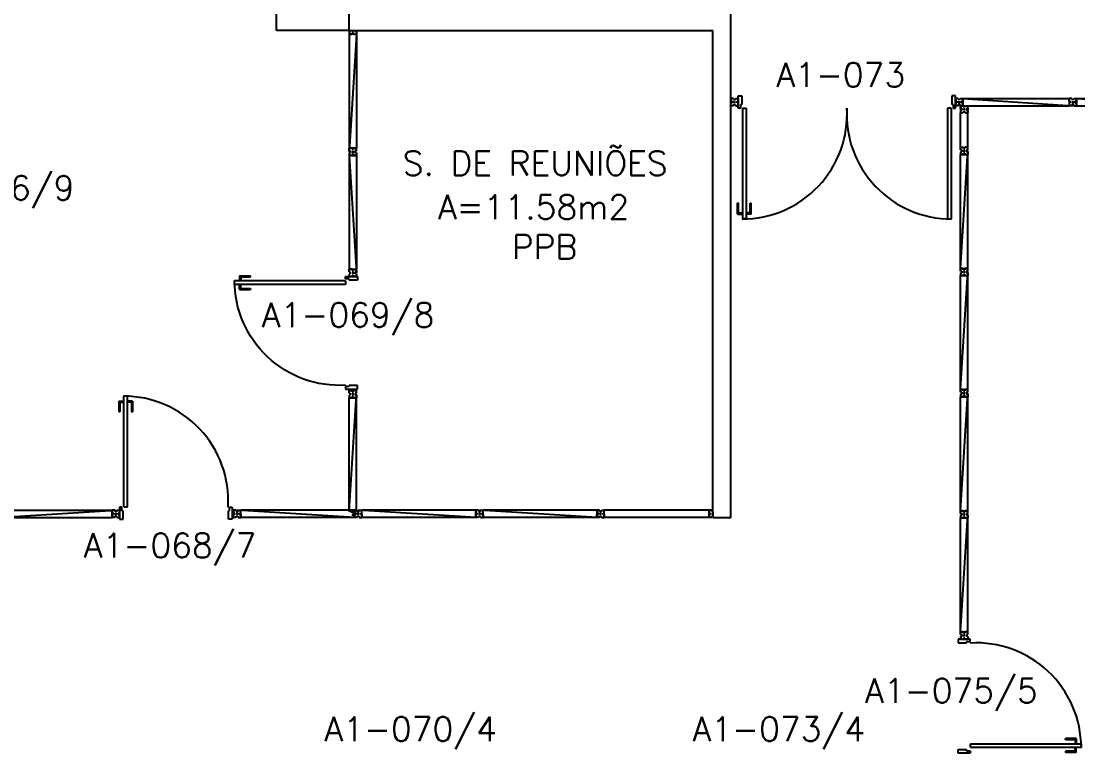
# Model space of a CAD drawing. Extents: x -31 to 207, y 425 to 518.
# Drawn here: x 48.51 to 57.23, y 441.38 to 447.4 of the extents above; entities that cross this region are included whole.
import ezdxf
from ezdxf.enums import TextEntityAlignment as Align

# ---------------------------------------------------------------- set-up
doc = ezdxf.new("R2010")
doc.units = 0
doc.header["$LTSCALE"] = 0.01
doc.header["$MEASUREMENT"] = 0
doc.layers.get('0').update_dxf_attribs({"linetype": 'CONTINUOUS'})
for name, color, linetype in [('ALV', 2, 'CONTINUOUS'), ('AREA', 2, 'CONTINUOUS'), ('BANC', 2, 'CONTINUOUS'), ('DIV', 2, 'CONTINUOUS'), ('TEXT_CENTRO_CUSTO', 1, 'CONTINUOUS'), ('TEXTO', 2, 'CONTINUOUS'), ('TEXTO-ENDEREÇO', 2, 'CONTINUOUS')]:
    doc.layers.add(name, color=color, linetype=linetype)
doc.styles.add('UNB-100', font='simplex.shx', dxfattribs={"height": 0.2})
doc.styles.add('UNB-100-1', font='simplex.shx', dxfattribs={"height": 0.2})

# ---------------------------------------------------------------- blocks, each defined once
blk = doc.blocks.new('PDV2E-SLS')
at = {"layer": 'DIV'}
for p, q in [((0.0654, 0.0505), (0.0654, 0.9647)), ((0.0954, 0.9647), (0.0654, 0.9647)), ((0.0954, 0.0505), (0.0954, 0.9647)), ((0.0229, 0.9247), (0.0629, 0.9247)), ((0.0229, 0.9247), (0.0229, 0.8347)), ((0.0329, 0.9147), (0.0629, 0.9147)), ((0.0329, 0.9147), (0.0329, 0.8347)), ((0.1375, 0.9247), (0.0975, 0.9247)), ((0.1275, 0.9147), (0.0975, 0.9147)), ((0.1275, 0.9147), (0.1275, 0.8347)), ((0.1375, 0.9247), (0.1375, 0.8347)), ((0.0329, 0.8347), (0.023, 0.8347)), ((0.1275, 0.8347), (0.1374, 0.8347)), ((0.0494, 0.05), (0.0293, 0.05)), ((0.0293, 0.05), (0.0293, 0.0347)), ((0.0293, 0.035), (0.0293, -0.035)), ((0.0494, 0.0199), (0.0494, 0.05)), ((0.0494, 0.0199), (0.0593, 0.0199)), ((0.0593, -0.05), (0.0593, 0.0199)), ((0.0654, 0.0505), (0.0954, 0.0505)), ((0.9279, -0.05), (0.9279, 0.0199)), ((0.9378, 0.0199), (0.9279, 0.0199)), ((0.9378, 0.05), (0.9579, 0.05)), ((0.9378, 0.0199), (0.9378, 0.05)), ((0.9579, 0.05), (0.9579, 0.0347)), ((0.9579, 0.035), (0.9579, -0.035)), ((0.0293, -0.035), (0.0293, -0.05)), ((0.0293, -0.05), (0.0593, -0.05)), ((0.9579, -0.05), (0.9279, -0.05)), ((0.9579, -0.035), (0.9579, -0.05))]:
    blk.add_line(p, q, dxfattribs=at)
blk.add_arc((0.0622, 0.1001), 0.8651, 356.67855, 90, dxfattribs=at)
blk = doc.blocks.new('DIVMT-SLS')
for p, q in [((-0.03, 0.03), (-0.03, 0.006)), ((-0.008, 0.03), (-0.03, 0.03)), ((-0.0185, 0.006), (-0.03, 0.006)), ((-0.0185, -0.006), (-0.0185, 0.006)), ((-0.008, 0.03), (-0.008, 0.02)), ((-0.008, 0.02), (0.008, 0.02)), ((-0.0051, 0), (0.0051, 0)), ((0.0051, 0), (-0.0051, 0)), ((-0.0051, 0), (0.0051, 0)), ((0.97, -0.03), (0, 0.03)), ((0, -0.0051), (0, 0.0051)), ((0, 0.0051), (0, -0.0051)), ((0.008, 0.03), (0.008, 0.02)), ((0.008, 0.03), (0.03, 0.03)), ((0.0205, 0.006), (0.03, 0.006)), ((0.0205, -0.006), (0.0205, 0.006)), ((0.0205, 0.006), (0.0205, -0.006)), ((0.0205, 0.006), (0.03, 0.006)), ((0.97, 0.03), (0.03, 0.03)), ((0.03, 0.006), (0.03, 0.03)), ((0.03, -0.03), (0.03, 0.03)), ((0.03, -0.005), (0.03, 0.005)), ((0.97, 0.03), (0.97, 0.009)), ((0.97, 0.009), (0.97, 0.027)), ((0.9795, 0.006), (0.97, 0.006)), ((0.97, -0.005), (0.97, 0.005)), ((0.9795, 0.006), (0.9795, -0.006)), ((1.0051, 0), (0.9949, 0)), ((1, 0.0051), (1, -0.0051)), ((-0.0185, -0.006), (-0.03, -0.006)), ((-0.03, -0.03), (-0.03, -0.006)), ((-0.008, -0.03), (-0.03, -0.03)), ((-0.008, -0.03), (-0.008, -0.02)), ((-0.008, -0.02), (0.008, -0.02)), ((0.008, -0.03), (0.008, -0.02)), ((0.008, -0.03), (0.03, -0.03)), ((0.0205, -0.006), (0.03, -0.006)), ((0.0205, -0.006), (0.03, -0.006)), ((0.03, -0.006), (0.03, -0.03)), ((0.97, -0.03), (0.03, -0.03)), ((0.9795, -0.006), (0.97, -0.006)), ((0.97, -0.009), (0.97, -0.027))]:
    blk.add_line(p, q)
blk = doc.blocks.new('MTINI-SLS')
for p, q in [((-0.0051, 0), (0.0051, 0)), ((0, 0.0009), (0, 0.02)), ((0.008, 0.02), (0, 0.02)), ((0, -0.0051), (0, 0.0051)), ((0, -0.02), (0, 0.0009)), ((0.008, 0.03), (0.03, 0.03)), ((0.008, 0.03), (0.008, 0.02)), ((0.0205, 0.006), (0.0205, -0.006)), ((0.0205, 0.006), (0.03, 0.006)), ((0.0205, -0.004), (0.0205, 0.004)), ((0.0225, 0.006), (0.03, 0.006)), ((0.03, 0.006), (0.03, 0.03)), ((0, -0.02), (0.008, -0.02)), ((0.008, -0.03), (0.008, -0.02)), ((0.008, -0.03), (0.03, -0.03)), ((0.0205, -0.006), (0.03, -0.006)), ((0.0225, -0.006), (0.03, -0.006)), ((0.03, -0.006), (0.03, -0.03))]:
    blk.add_line(p, q)
blk = doc.blocks.new('PDV2D-SLS')
at = {"layer": 'DIV'}
for p, q in [((0.0299, 0.05), (0.0599, 0.05)), ((0.0299, 0.035), (0.0299, 0.05)), ((0.0299, -0.035), (0.0299, 0.035)), ((0.0599, 0.05), (0.0599, -0.0199)), ((0.9412, 0.05), (0.9412, -0.0199)), ((0.9712, 0.05), (0.9412, 0.05)), ((0.9712, 0.035), (0.9712, 0.05)), ((0.9712, -0.035), (0.9712, 0.035)), ((0.0299, -0.05), (0.0299, -0.0347)), ((0.05, -0.05), (0.0299, -0.05)), ((0.05, -0.0199), (0.0599, -0.0199)), ((0.05, -0.0199), (0.05, -0.05)), ((0.0787, -0.0505), (0.1087, -0.0505)), ((0.0787, -0.0505), (0.0787, -0.9647)), ((0.1087, -0.0505), (0.1087, -0.9647)), ((0.9512, -0.0199), (0.9412, -0.0199)), ((0.9512, -0.0199), (0.9512, -0.05)), ((0.9512, -0.05), (0.9712, -0.05)), ((0.9712, -0.05), (0.9712, -0.0347)), ((0.0362, -0.9247), (0.0362, -0.8347)), ((0.0462, -0.8347), (0.0364, -0.8347)), ((0.0462, -0.9147), (0.0462, -0.8347)), ((0.1409, -0.9147), (0.1409, -0.8347)), ((0.1409, -0.8347), (0.1507, -0.8347)), ((0.1509, -0.9247), (0.1509, -0.8347)), ((0.0362, -0.9247), (0.0763, -0.9247)), ((0.0462, -0.9147), (0.0763, -0.9147)), ((0.1409, -0.9147), (0.1108, -0.9147)), ((0.1509, -0.9247), (0.1108, -0.9247)), ((0.1087, -0.9647), (0.0787, -0.9647))]:
    blk.add_line(p, q, dxfattribs=at)
blk.add_arc((0.0755, -0.1001), 0.8651, 270, 3.32145, dxfattribs=at)

msp = doc.modelspace()

# ---------------------------------------------------------------- linework, layer by layer
at = {"layer": 'ALV'}
for p, q in [((51.2145, 447.3181), (51.2145, 453.3181)), ((54.3645, 443.3009), (54.3645, 449.4131)), ((51.2145, 447.3181), (54.2145, 447.3181)), ((54.2145, 443.3009), (54.2145, 447.3181)), ((54.2145, 443.3009), (54.3645, 443.3009))]:
    msp.add_line(p, q, dxfattribs=at)
at = {"layer": 'BANC'}
for p, q in [((50.6145, 447.3181), (50.6145, 449.3005)), ((51.2145, 447.3181), (50.6145, 447.3181))]:
    msp.add_line(p, q, dxfattribs=at)
at = {"layer": 'DIV'}
for p, q in [((54.4245, 446.778), (54.4545, 446.778)), ((54.4245, 446.763), (54.4245, 446.778)), ((54.4545, 446.778), (54.4545, 446.7081)), ((56.1876, 446.778), (56.1876, 446.7081)), ((56.2176, 446.778), (56.1876, 446.778)), ((56.2176, 446.678), (56.2176, 446.778)), ((54.3865, 446.758), (54.3645, 446.758)), ((54.3645, 446.758), (54.3645, 446.734)), ((54.376, 446.734), (54.3645, 446.734)), ((54.376, 446.722), (54.3645, 446.722)), ((54.3645, 446.698), (54.3645, 446.722)), ((54.3865, 446.698), (54.3645, 446.698)), ((54.376, 446.734), (54.376, 446.722)), ((54.3865, 446.758), (54.3865, 446.748)), ((54.3865, 446.748), (54.4025, 446.748)), ((54.3865, 446.698), (54.3865, 446.708)), ((54.3865, 446.708), (54.4025, 446.708)), ((54.3894, 446.728), (54.3996, 446.728)), ((54.3996, 446.728), (54.3894, 446.728)), ((54.3894, 446.728), (54.3996, 446.728)), ((54.3945, 446.7331), (54.3945, 446.7229)), ((54.3945, 446.7229), (54.3945, 446.7331)), ((54.4025, 446.758), (54.4025, 446.748)), ((54.4025, 446.758), (54.4245, 446.758)), ((54.4025, 446.698), (54.4025, 446.708)), ((54.4025, 446.698), (54.4245, 446.698)), ((54.415, 446.734), (54.415, 446.722)), ((54.415, 446.734), (54.4245, 446.734)), ((54.415, 446.722), (54.415, 446.734)), ((54.415, 446.734), (54.4245, 446.734)), ((54.415, 446.722), (54.4245, 446.722)), ((54.415, 446.722), (54.4245, 446.722)), ((54.4245, 446.693), (54.4245, 446.763)), ((54.4245, 446.734), (54.4245, 446.758)), ((54.4245, 446.758), (54.4245, 446.698)), ((54.4245, 446.733), (54.4245, 446.723)), ((54.4245, 446.722), (54.4245, 446.698)), ((54.4245, 446.678), (54.4245, 446.6933)), ((54.4446, 446.678), (54.4245, 446.678)), ((54.4446, 446.7081), (54.4545, 446.7081)), ((54.4446, 446.7081), (54.4446, 446.678)), ((56.1975, 446.7081), (56.1876, 446.7081)), ((56.1975, 446.7081), (56.1975, 446.678)), ((56.1975, 446.678), (56.2176, 446.678)), ((56.2176, 446.758), (56.2176, 446.698)), ((56.2396, 446.758), (56.2176, 446.758)), ((56.2176, 446.734), (56.2176, 446.758)), ((56.2271, 446.734), (56.2176, 446.734)), ((56.2271, 446.734), (56.2176, 446.734)), ((56.2176, 446.733), (56.2176, 446.723)), ((56.2271, 446.722), (56.2176, 446.722)), ((56.2271, 446.722), (56.2176, 446.722)), ((56.2176, 446.722), (56.2176, 446.698)), ((56.2396, 446.698), (56.2176, 446.698)), ((56.2271, 446.722), (56.2271, 446.734)), ((56.2271, 446.734), (56.2271, 446.722)), ((56.2396, 446.758), (56.2396, 446.748)), ((56.2556, 446.748), (56.2396, 446.748)), ((56.2556, 446.708), (56.2396, 446.708)), ((56.2396, 446.698), (56.2396, 446.708)), ((56.2527, 446.728), (56.2425, 446.728)), ((56.2425, 446.728), (56.2527, 446.728)), ((56.2527, 446.728), (56.2425, 446.728)), ((56.2476, 446.7229), (56.2476, 446.7331)), ((56.2476, 446.7331), (56.2476, 446.7229)), ((56.2556, 446.758), (56.2776, 446.758)), ((56.2556, 446.758), (56.2556, 446.748)), ((56.2556, 446.698), (56.2556, 446.708)), ((56.2556, 446.698), (56.2776, 446.698)), ((56.2595, 446.698), (56.2595, 446.638)), ((56.2815, 446.698), (56.2595, 446.698)), ((56.2595, 446.674), (56.2595, 446.698)), ((56.2661, 446.734), (56.2661, 446.722)), ((56.2661, 446.734), (56.2776, 446.734)), ((56.2661, 446.722), (56.2776, 446.722)), ((56.2681, 446.734), (56.2776, 446.734)), ((56.2681, 446.722), (56.2681, 446.734)), ((56.2681, 446.722), (56.2776, 446.722)), ((56.2776, 446.758), (56.2776, 446.734)), ((56.2776, 446.758), (57.1845, 446.698)), ((56.2776, 446.758), (57.1545, 446.758)), ((56.2776, 446.698), (56.2776, 446.758)), ((56.2776, 446.734), (56.2776, 446.758)), ((56.2776, 446.737), (56.2776, 446.755)), ((56.2776, 446.733), (56.2776, 446.723)), ((56.2776, 446.698), (56.2776, 446.722)), ((56.2776, 446.698), (56.2776, 446.719)), ((56.2776, 446.719), (56.2776, 446.701)), ((56.2776, 446.698), (57.1545, 446.698)), ((56.2815, 446.698), (56.2815, 446.688)), ((56.2975, 446.688), (56.2815, 446.688)), ((56.2975, 446.698), (56.3195, 446.698)), ((56.2975, 446.698), (56.2975, 446.688)), ((56.3195, 446.698), (56.3195, 446.674)), ((56.3195, 446.638), (56.3195, 446.698)), ((56.3195, 446.674), (56.3195, 446.698)), ((56.3195, 446.677), (56.3195, 446.695)), ((57.1545, 446.758), (57.1545, 446.698)), ((57.1765, 446.758), (57.1545, 446.758)), ((57.1545, 446.734), (57.1545, 446.758)), ((57.164, 446.734), (57.1545, 446.734)), ((57.164, 446.734), (57.1545, 446.734)), ((57.1545, 446.733), (57.1545, 446.723)), ((57.164, 446.722), (57.1545, 446.722)), ((57.164, 446.722), (57.1545, 446.722)), ((57.1545, 446.722), (57.1545, 446.698)), ((57.1765, 446.698), (57.1545, 446.698)), ((57.164, 446.722), (57.164, 446.734)), ((57.164, 446.734), (57.164, 446.722)), ((57.1765, 446.758), (57.1765, 446.748)), ((57.1925, 446.748), (57.1765, 446.748)), ((57.1925, 446.708), (57.1765, 446.708)), ((57.1765, 446.698), (57.1765, 446.708)), ((57.1896, 446.728), (57.1794, 446.728)), ((57.1794, 446.728), (57.1896, 446.728)), ((57.1896, 446.728), (57.1794, 446.728)), ((57.1845, 446.7229), (57.1845, 446.7331)), ((57.1845, 446.7331), (57.1845, 446.7229)), ((57.1925, 446.758), (57.2145, 446.758)), ((57.1925, 446.758), (57.1925, 446.748)), ((57.1925, 446.698), (57.1925, 446.708)), ((57.1925, 446.698), (57.2145, 446.698)), ((57.203, 446.734), (57.203, 446.722)), ((57.203, 446.734), (57.2145, 446.734)), ((57.203, 446.722), (57.2145, 446.722)), ((57.2145, 446.758), (57.2145, 446.734)), ((57.2145, 446.698), (57.2145, 446.722)), ((54.4606, 446.6775), (54.4906, 446.6775)), ((54.4606, 446.6775), (54.4606, 445.7633)), ((54.4906, 446.6775), (54.4906, 445.7633)), ((56.1815, 446.6775), (56.1515, 446.6775)), ((56.1515, 446.6775), (56.1515, 445.7633)), ((56.1815, 446.6775), (56.1815, 445.7633)), ((56.269, 446.674), (56.2595, 446.674)), ((56.269, 446.674), (56.2595, 446.674)), ((56.2595, 446.673), (56.2595, 446.663)), ((56.269, 446.662), (56.2595, 446.662)), ((56.269, 446.662), (56.2595, 446.662)), ((56.2595, 446.662), (56.2595, 446.638)), ((56.2595, 446.3558), (56.2595, 446.638)), ((56.2815, 446.638), (56.2595, 446.638)), ((56.269, 446.662), (56.269, 446.674)), ((56.269, 446.674), (56.269, 446.662)), ((56.2975, 446.648), (56.2815, 446.648)), ((56.2815, 446.638), (56.2815, 446.648)), ((56.2946, 446.668), (56.2844, 446.668)), ((56.2844, 446.668), (56.2946, 446.668)), ((56.2946, 446.668), (56.2844, 446.668)), ((56.2895, 446.6629), (56.2895, 446.6731)), ((56.2895, 446.6731), (56.2895, 446.6629)), ((56.2975, 446.638), (56.2975, 446.648)), ((56.2975, 446.638), (56.3195, 446.638)), ((56.308, 446.674), (56.308, 446.662)), ((56.308, 446.674), (56.3195, 446.674)), ((56.308, 446.662), (56.3195, 446.662)), ((56.31, 446.674), (56.3195, 446.674)), ((56.31, 446.662), (56.31, 446.674)), ((56.31, 446.662), (56.3195, 446.662)), ((56.3195, 446.673), (56.3195, 446.663)), ((56.3195, 446.638), (56.3195, 446.662)), ((56.3195, 446.638), (56.3195, 446.659)), ((56.3195, 446.659), (56.3195, 446.641)), ((56.3195, 446.3558), (56.3195, 446.641)), ((54.4181, 445.8033), (54.4181, 445.8933)), ((54.4281, 445.8933), (54.4182, 445.8933)), ((54.4281, 445.8133), (54.4281, 445.8933)), ((54.5228, 445.8933), (54.5326, 445.8933)), ((54.5228, 445.8133), (54.5228, 445.8933)), ((54.5328, 445.8033), (54.5328, 445.8933)), ((54.4281, 445.8133), (54.4582, 445.8133)), ((54.5228, 445.8133), (54.4927, 445.8133)), ((54.4181, 445.8033), (54.4582, 445.8033)), ((54.4906, 445.7633), (54.4606, 445.7633)), ((54.5328, 445.8033), (54.4927, 445.8033)), ((56.1515, 445.7633), (56.1815, 445.7633)), ((53.2813, 443.36), (53.2593, 443.36)), ((53.2593, 443.36), (53.2593, 443.336)), ((53.2708, 443.336), (53.2593, 443.336)), ((53.2593, 443.3), (53.2593, 443.324)), ((53.2708, 443.324), (53.2593, 443.324)), ((53.2813, 443.3), (53.2593, 443.3)), ((53.2708, 443.324), (53.2708, 443.336)), ((53.2813, 443.36), (53.2813, 443.35)), ((53.2813, 443.35), (53.2973, 443.35)), ((53.2813, 443.31), (53.2973, 443.31)), ((53.2813, 443.3), (53.2813, 443.31)), ((53.2842, 443.33), (53.2944, 443.33)), ((53.2944, 443.33), (53.2842, 443.33)), ((53.2842, 443.33), (53.2944, 443.33)), ((53.2893, 443.3351), (53.2893, 443.3249)), ((53.2893, 443.3249), (53.2893, 443.3351)), ((53.2973, 443.36), (53.3193, 443.36)), ((53.2973, 443.36), (53.2973, 443.35)), ((53.2973, 443.3), (53.2973, 443.31)), ((53.2973, 443.3), (53.3193, 443.3)), ((53.3098, 443.336), (53.3193, 443.336)), ((53.3098, 443.336), (53.3098, 443.324)), ((53.3098, 443.324), (53.3098, 443.336)), ((53.3098, 443.336), (53.3193, 443.336)), ((53.3098, 443.324), (53.3193, 443.324)), ((53.3098, 443.324), (53.3193, 443.324)), ((53.3193, 443.3), (53.3193, 443.36)), ((53.3193, 443.336), (53.3193, 443.36)), ((54.185, 443.36), (53.3193, 443.36)), ((53.3193, 443.325), (53.3193, 443.335)), ((53.3193, 443.324), (53.3193, 443.3)), ((54.185, 443.3), (53.3193, 443.3)), ((54.185, 443.36), (54.185, 443.339)), ((54.185, 443.3), (54.185, 443.36)), ((54.185, 443.339), (54.185, 443.357)), ((54.1945, 443.336), (54.185, 443.336)), ((54.185, 443.325), (54.185, 443.335)), ((54.1945, 443.324), (54.185, 443.324)), ((54.185, 443.321), (54.185, 443.303)), ((54.1945, 443.336), (54.1945, 443.324)), ((54.2201, 443.33), (54.2099, 443.33)), ((54.2143, 443.3356), (54.2143, 443.3254)), ((54.215, 443.3351), (54.215, 443.3249)), ((56.2595, 442.3338), (56.2595, 442.3558)), ((56.2595, 442.3558), (56.2835, 442.3558)), ((56.2595, 442.3338), (56.2695, 442.3338)), ((56.2695, 442.3338), (56.2695, 442.3178)), ((56.2835, 442.3443), (56.2835, 442.3558)), ((56.2835, 442.3443), (56.2955, 442.3443)), ((56.2844, 442.3258), (56.2946, 442.3258)), ((56.2946, 442.3258), (56.2844, 442.3258)), ((56.2895, 442.3309), (56.2895, 442.3207)), ((56.2895, 442.3207), (56.2895, 442.3309)), ((56.2895, 442.3309), (56.2895, 442.3207)), ((56.2955, 442.3443), (56.2955, 442.3558)), ((56.3195, 442.3558), (56.2955, 442.3558)), ((56.3195, 442.3338), (56.3095, 442.3338)), ((56.3095, 442.3338), (56.3095, 442.3178)), ((56.3195, 442.3338), (56.3195, 442.3558)), ((56.2595, 442.3178), (56.2695, 442.3178)), ((56.2595, 442.3178), (56.2595, 442.2958)), ((56.2835, 442.2958), (56.2595, 442.2958)), ((56.2595, 442.2958), (56.3195, 442.2958)), ((56.2835, 442.3053), (56.2955, 442.3053)), ((56.2835, 442.3053), (56.2835, 442.2958)), ((56.2955, 442.3053), (56.2835, 442.3053)), ((56.2835, 442.3053), (56.2835, 442.2958)), ((56.2845, 442.2958), (56.2945, 442.2958)), ((56.2955, 442.3053), (56.2955, 442.2958)), ((56.2955, 442.3053), (56.2955, 442.2958)), ((56.2955, 442.2958), (56.3195, 442.2958)), ((56.3195, 442.3178), (56.3095, 442.3178)), ((56.3195, 442.3178), (56.3195, 442.2958))]:
    msp.add_line(p, q, dxfattribs=at)
for centre, start, end in [((54.4574, 446.6279), 270, 3.32145), ((56.1847, 446.6279), 176.67855, 270)]:
    msp.add_arc(centre, 0.8651, start, end, dxfattribs=at)

# ---------------------------------------------------------------- block references
for name, p, rotation in [('MTINI-SLS', (51.2444, 447.3184), 270), ('DIVMT-SLS', (51.2444, 446.3181), 90), ('DIVMT-SLS', (58.1845, 446.728), 180), ('DIVMT-SLS', (56.2895, 446.3258), 270), ('DIVMT-SLS', (56.2895, 445.3258), 270), ('DIVMT-SLS', (51.2441, 444.3181), 270), ('DIVMT-SLS', (56.2895, 444.3258), 270), ('MTINI-SLS', (54.215, 443.33), 180), ('DIVMT-SLS', (56.2895, 443.3258), 270), ('PDV2D-SLS', (56.2895, 441.3245), 90)]:
    msp.add_blockref(name, p, dxfattribs=dict(at, rotation=rotation))
at = {"layer": 'DIV', "xscale": -1}
for name, p, rotation in [('DIVMT-SLS', (51.2441, 445.3181), 270), ('PDV2E-SLS', (51.2344, 445.3174), 90)]:
    msp.add_blockref(name, p, dxfattribs=dict(at, rotation=rotation))
at = {"layer": 'DIV'}
for name, p in [('PDV2E-SLS', (49.2902, 443.336)), ('DIVMT-SLS', (50.2895, 443.3305)), ('DIVMT-SLS', (51.2895, 443.3305)), ('DIVMT-SLS', (52.2895, 443.3305))]:
    msp.add_blockref(name, p, dxfattribs=at)
at = {"layer": 'DIV', "xscale": -1}
msp.add_blockref('DIVMT-SLS', (49.2895, 443.3305), dxfattribs=at)

# ---------------------------------------------------------------- texts
at = {"layer": 'AREA', "style": 'UNB-100'}
msp.add_text('A=11.58m2', height=0.2, dxfattribs=at).set_placement((52.7365, 445.7618), align=Align.CENTER)
at = {"layer": 'TEXT_CENTRO_CUSTO', "style": 'UNB-100'}
msp.add_text('PPB', height=0.2, dxfattribs=at).set_placement((52.827, 445.4331), align=Align.CENTER)
at = {"layer": 'TEXTO', "style": 'UNB-100'}
msp.add_text('S. DE REUNIÕES', height=0.2, dxfattribs=at).set_placement((52.7494, 446.1229), align=Align.CENTER)
at = {"layer": 'TEXTO-ENDEREÇO', "style": 'UNB-100-1'}
for s, p in [('A1-073', (54.7394, 446.8528)), ('A1-066/9', (47.525, 445.9193)), ('A1-069/8', (50.4945, 444.8715)), ('A1-068/7', (49.0259, 442.9694)), ('A1-075/5', (55.4727, 441.771)), ('A1-070/4', (51.011, 441.4542)), ('A1-073/4', (54.0486, 441.4542))]:
    msp.add_text(s, height=0.2, dxfattribs=at).set_placement(p)

doc.saveas('drawing.dxf')
